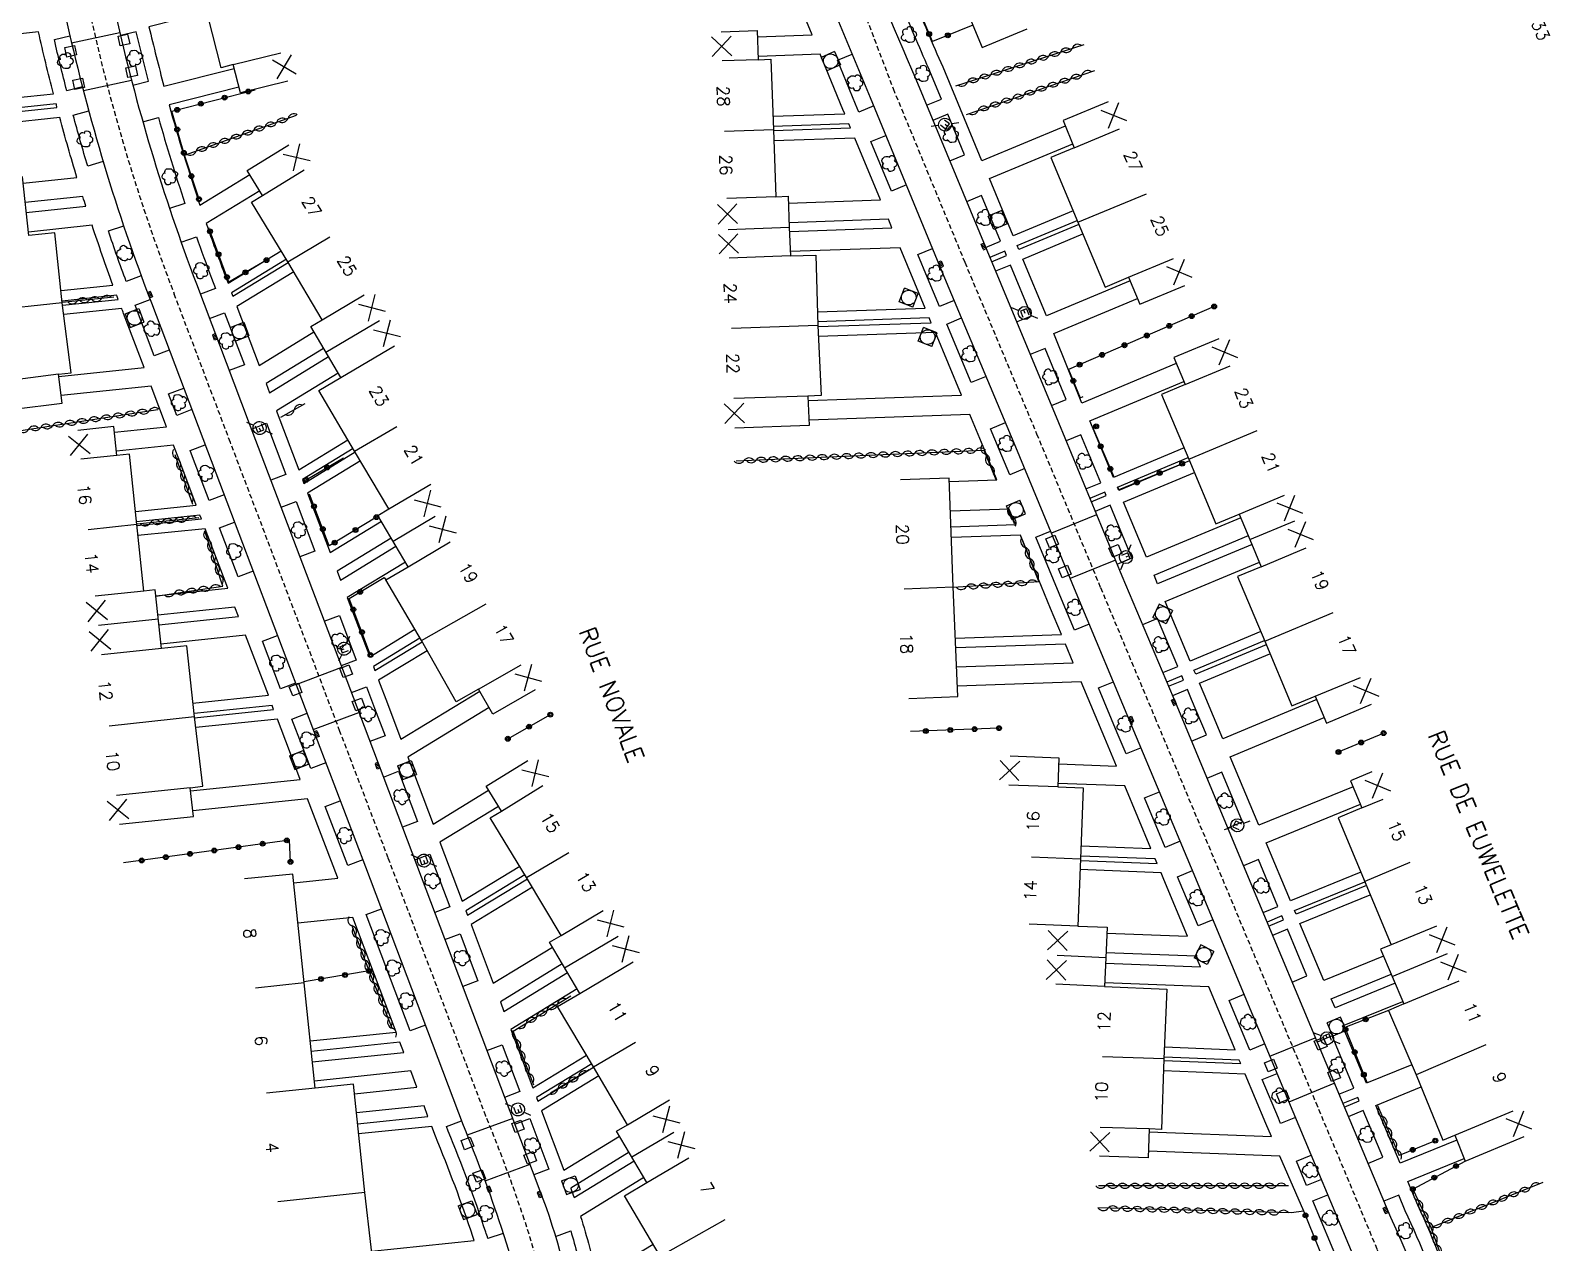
# Model space of a CAD drawing. Header units: millimetres. Extents: x 150999 to 152000, y 125999 to 127001.
# Drawn here: x 151486.9 to 151642.6, y 126386 to 126510.1 of the extents above; entities that cross this region are included whole.
import ezdxf
from ezdxf.enums import TextEntityAlignment as Align

# ---------------------------------------------------------------- set-up
doc = ezdxf.new("R2010")
doc.units = ezdxf.units.MM
doc.linetypes.add('DASHED', pattern=[0.75, 0.5, -0.25])
doc.layers.get('0').update_dxf_attribs({"linetype": 'CONTINUOUS'})
for name, color, linetype in [('W0001', 6, 'DASHED'), ('W0008', 7, 'CONTINUOUS'), ('W0100', 7, 'CONTINUOUS'), ('W0112', 1, 'DASHED'), ('W0300', 7, 'CONTINUOUS'), ('W0310', 3, 'CONTINUOUS'), ('W0322', 7, 'CONTINUOUS'), ('W0334', 7, 'CONTINUOUS'), ('W0400', 7, 'CONTINUOUS'), ('W0420', 7, 'CONTINUOUS'), ('W0471', 7, 'CONTINUOUS'), ('W0989', 7, 'CONTINUOUS'), ('W0991', 7, 'CONTINUOUS'), ('W1102', 7, 'CONTINUOUS')]:
    doc.layers.add(name, color=color, linetype=linetype)
doc.styles.get("Standard").update_dxf_attribs({"font": 'romans.shx', "width": 0.85})

# ---------------------------------------------------------------- blocks, each defined once
blk = doc.blocks.new('t322o')
at = {"color": 0, "linetype": 'Continuous'}
for radius in [0.25, 0.15]:
    blk.add_circle((0, 0), radius, dxfattribs=at)
blk = doc.blocks.new('t310o')
at = {"color": 0, "linetype": 'Continuous'}
for centre, start, end in [((-0.5, 0.38), 216.8699, 323.1304), ((0.5, -0.37), 36.8699, 143.1303)]:
    blk.add_arc(centre, 0.625, start, end, dxfattribs=at)
blk = doc.blocks.new('T300')
for p, q in [((-0.8, 0.51), (-0.86, 0.34)), ((-0.86, 0.34), (-0.86, 0.17)), ((-0.86, 0.17), (-0.74, 0.06)), ((-0.69, 0.63), (-0.8, 0.51)), ((-0.8, -0.06), (-0.74, 0.06)), ((-0.74, 0.06), (-0.69, 0.11)), ((-0.57, 0.69), (-0.69, 0.63)), ((-0.46, 0.69), (-0.57, 0.69)), ((-0.29, 0.63), (-0.46, 0.69)), ((-0.29, 0.63), (-0.17, 0.74)), ((-0.23, 0.57), (-0.29, 0.63)), ((-0.17, 0.74), (-0.06, 0.8)), ((-0.06, 0.8), (0.06, 0.8)), ((0.06, 0.8), (0.23, 0.74)), ((0.23, 0.74), (0.34, 0.63)), ((0.34, 0.63), (0.4, 0.51)), ((0.46, 0.46), (0.34, 0.46)), ((0.4, 0.51), (0.4, 0.46)), ((0.57, 0.4), (0.46, 0.46)), ((0.57, 0.4), (0.69, 0.29)), ((0.69, 0.29), (0.74, 0.17)), ((0.74, 0.06), (0.69, -0.17)), ((0.74, 0.17), (0.74, 0.06)), ((-0.8, -0.17), (-0.8, -0.06)), ((-0.8, -0.23), (-0.8, -0.17)), ((-0.74, -0.34), (-0.8, -0.23)), ((-0.69, -0.4), (-0.74, -0.34)), ((-0.51, -0.46), (-0.69, -0.4)), ((-0.4, -0.46), (-0.51, -0.46)), ((-0.4, -0.46), (-0.34, -0.46)), ((-0.34, -0.46), (-0.34, -0.4)), ((-0.34, -0.51), (-0.34, -0.46)), ((-0.29, -0.63), (-0.34, -0.51)), ((-0.17, -0.74), (-0.29, -0.63)), ((-0.06, -0.8), (-0.17, -0.74)), ((0.06, -0.8), (-0.06, -0.8)), ((0.17, -0.74), (0.06, -0.8)), ((0.23, -0.69), (0.17, -0.74)), ((0.29, -0.46), (0.23, -0.46)), ((0.29, -0.63), (0.23, -0.69)), ((0.46, -0.4), (0.29, -0.46)), ((0.34, -0.51), (0.29, -0.63)), ((0.34, -0.51), (0.34, -0.46)), ((0.57, -0.34), (0.46, -0.4)), ((0.63, -0.29), (0.57, -0.34)), ((0.69, -0.17), (0.63, -0.29))]:
    blk.add_line(p, q)
blk = doc.blocks.new('t991o')
at = {"color": 0, "linetype": 'Continuous'}
for p, q in [((-1, 1), (1, -1)), ((-1, -1), (1, 1))]:
    blk.add_line(p, q, dxfattribs=at)
blk = doc.blocks.new('t112o')
at = {"color": 0, "linetype": 'Continuous'}
for p, q in [((-0.5, 0.5), (0.5, 0.5)), ((-0.5, -0.5), (-0.5, 0.5)), ((0.5, 0.5), (0.5, -0.5)), ((0.5, -0.5), (-0.5, -0.5))]:
    blk.add_line(p, q, dxfattribs=at)
blk = doc.blocks.new('T400')
for p, q in [((-0.15, 0.3), (0.15, 0.3)), ((-0.15, -0.25), (-0.15, 0.3)), ((-0.15, 0.15), (0.15, 0.15)), ((-0.15, 0), (0.15, 0)), ((0.15, 0.3), (0.15, -0.25)), ((-0.15, -0.15), (0.15, -0.15)), ((-0.15, -0.25), (-0.15, -0.3)), ((-0.15, -0.3), (0.15, -0.3)), ((0.15, -0.3), (0.15, -0.25))]:
    blk.add_line(p, q)
blk = doc.blocks.new('T420')
for p, q in [((0.75, 0.75), (-0.75, 0.75)), ((-0.75, 0.75), (-0.75, -0.75)), ((0.75, 0.75), (0.75, -0.75)), ((0.75, -0.75), (-0.75, -0.75))]:
    blk.add_line(p, q)
blk.add_ellipse((0, 0), major_axis=(-0.53, 0.53), ratio=1, start_param=3.926991, end_param=10.210176)
blk = doc.blocks.new('T471')
for p, q in [((-0.333334, 0.333334), (-0.333334, -0.333334)), ((-0.333334, 0.333334), (0.333334, 0.333334)), ((-0.333334, 0), (0, 0)), ((0.500001, 0.500001), (1.000002, 1.000002)), ((-0.500001, -0.500001), (-1.000002, -1.000002)), ((-0.333334, -0.333334), (0.333334, -0.333334))]:
    blk.add_line(p, q)
blk.add_ellipse((0, 0), major_axis=(0.471405, 0.471405), ratio=1, start_param=5.4977871438, end_param=11.780972451)

msp = doc.modelspace()

# ---------------------------------------------------------------- linework, layer by layer
at = {"layer": 'W0001'}
for points in [[(151537.05, 126614.23), (151548.92, 126579.41), (151562.37, 126537.98), (151575.21, 126504.15), (151582.55, 126486.36), (151589.9, 126468.8), (151596.44, 126453.05), (151601.99, 126439.77), (151608.05, 126425.29), (151618.48, 126400.32), (151624.76, 126385.28, -0.117883), (151630.79, 126353.66), (151630.54, 126348.4, -0.015802), (151630.44, 126347.12), (151630.25, 126345.82, -0.089197), (151627.35, 126337.18, 0.086121), (151623.54, 126326.07, 8.691263)], [(151538.5, 126344.27), (151540.57, 126358.65, 0.109331), (151537.45, 126388.36, 0.016994), (151533.52, 126398.92), (151523.52, 126425.36), (151518.58, 126438.32), (151507.36, 126467.92), (151501.62, 126483.09, -0.036831), (151493.1, 126511.32, -0.024729), (151489.24, 126535.96), (151482.09, 126593.18)]]:
    msp.add_lwpolyline(points, format="xyb", dxfattribs=at)
at = {"layer": 'W0008'}
for points in [[(151763.23, 126502.82, 0.04784), (151738.65, 126543.01, 0.037428), (151713.93, 126571.65, 0.026113), (151676.15, 126603.66, 0.043958), (151645.47, 126626.27, 0.06869), (151615.89, 126637.24, -0.067758), (151606.11, 126641.3), (151586.22, 126653.91, 0.190937), (151564.94, 126657.36, 0.061077), (151535.82, 126646.97), (151496.35, 126627.17, 0.390129), (151493.8, 126619.04), (151499.22, 126608.77, -0.421219), (151497.79, 126604.32, 0.00231), (151458, 126584.35), (151443.59, 126577.08), (151441.44, 126575.97), (151435.75, 126573.12, -0.483704), (151417.29, 126583.22, -0.000014), (151404.9, 126655.69)], [(151710.49, 126383.18, 0.103049), (151703.32, 126413.24), (151699.82, 126421.51), (151690.08, 126444.22), (151680.1, 126467.58), (151668.24, 126495.21, 0.066911), (151656.19, 126516.12, 0.064508), (151636.43, 126535.87), (151630.19, 126540.93, 0.110579), (151604.51, 126554.12, 0.087011), (151582.66, 126556.58), (151575.73, 126555.98, 0.487937), (151564.78, 126538.8, 0.025454), (151577.53, 126505.11), (151584.8, 126487.6), (151592.13, 126469.96), (151598.63, 126454.27), (151604.25, 126440.94), (151610.27, 126426.49), (151621.08, 126400.62), (151626.13, 126388.57, -0.137109), (151632.91, 126348.56)], [(151622.47, 126384.29), (151616.17, 126399.36), (151605.74, 126424.33), (151599.68, 126438.8), (151594.13, 126452.09), (151587.59, 126467.84), (151580.24, 126485.4), (151572.89, 126503.19), (151567.62, 126515.94, -0.015707)], [(151495.59, 126511.79, 0.034984), (151503.88, 126484.16), (151509.29, 126469.87), (151520.58, 126440.11), (151525.95, 126425.95), (151535.97, 126399.45), (151539.35, 126390.47, -0.112893), (151543.24, 126360.53)]]:
    msp.add_lwpolyline(points, format="xyb", dxfattribs=at)
msp.add_lwpolyline([(151506.64, 126348.26), (151486.36, 126351.48, -0.141065), (151465.11, 126361.43, -0.156616), (151451.07, 126384.89), (151449.62, 126393.05, -0.000171), (151432.34, 126494.77), (151424.62, 126540.06, -0.324334), (151438.89, 126567.94), (151447.76, 126572.51), (151464.92, 126581.09, -0.509902), (151482.04, 126572.19), (151482.86, 126566.29), (151486.75, 126535.22, 0.024473), (151490.66, 126510.78, 0.036823), (151499.28, 126482.2), (151505.02, 126467.04), (151516.25, 126437.43), (151521.18, 126424.47), (151531.19, 126398, -0.017049), (151535.08, 126387.57, -0.109233), (151538.09, 126358.96, -0.426179), (151520.33, 126346)], format="xyb", close=True, dxfattribs=at)
at = {"layer": 'W0100'}
for points in [[(151513.24, 126504.92), (151508.39, 126503.7), (151507.66, 126506.61), (151506.4, 126506.29), (151502.88, 126520.25), (151505.39, 126520.88), (151503.92, 126526.72), (151505.06, 126527.01), (151501.59, 126540.77), (151502.84, 126541.09), (151502.1, 126544), (151506.95, 126545.23)], [(151485.19, 126471.33), (151490.15, 126471.95), (151489.78, 126474.9), (151491.05, 126475.06), (151490.15, 126482.21), (151489.39, 126489.39), (151486.72, 126489.11), (151486.08, 126495.11), (151484.81, 126494.97), (151484.09, 126501.76), (151483.29, 126508.99), (151480.64, 126508.69), (151479.98, 126514.71), (151478.75, 126514.57), (151477.99, 126521.4), (151477.23, 126528.58), (151475.94, 126528.45), (151475.63, 126531.43), (151470.65, 126530.9)], [(151557.6, 126509.97), (151561.29, 126510.09), (151561.39, 126507.11), (151562.7, 126507.15), (151562.96, 126499.93), (151563.19, 126493.08), (151564.45, 126493.12), (151564.58, 126489.92), (151564.69, 126487.01), (151567.29, 126487.11), (151567.49, 126479.89), (151567.83, 126472.73), (151566.48, 126472.67), (151566.62, 126469.66), (151559.02, 126469.39)], [(151597.21, 126502.8), (151592.6, 126500.87), (151593.76, 126498.09), (151591.35, 126497.09), (151594.13, 126490.46), (151596.9, 126483.83), (151599.3, 126484.83), (151600.46, 126482.07), (151605.07, 126484)], [(151538.57, 126442.57), (151534.22, 126440.1), (151532.77, 126442.66), (151530.47, 126441.36), (151526.91, 126447.63), (151523.26, 126453.83), (151525.56, 126455.18), (151522.46, 126460.45), (151523.57, 126461.1), (151520.08, 126467.03), (151516.42, 126473.22), (151518.68, 126474.55), (151515.59, 126479.78), (151516.76, 126480.48), (151513.25, 126486.41), (151509.51, 126492.53), (151510.65, 126493.22), (151509.09, 126495.78), (151513.36, 126498.38)], [(151608.56, 126478.54), (151603.95, 126476.61), (151605.11, 126473.84), (151602.7, 126472.83), (151605.48, 126466.21), (151608.25, 126459.58), (151610.65, 126460.58), (151611.74, 126457.98), (151612.88, 126455.19), (151610.47, 126454.19), (151613.25, 126447.56), (151616.03, 126440.93), (151618.42, 126441.93), (151619.58, 126439.17), (151624.19, 126441.1)], [(151496.01, 126428.81), (151503.59, 126429.62), (151503.23, 126432.56), (151504.53, 126432.71), (151503.68, 126439.8), (151502.9, 126447.08), (151500.3, 126446.8), (151499.66, 126452.81), (151498.5, 126452.69), (151497.78, 126459.51), (151497.02, 126466.72), (151495.74, 126466.58), (151495.43, 126469.55), (151491.73, 126469.15)], [(151576.83, 126441.7), (151581.83, 126441.91), (151581.35, 126453.13), (151580.96, 126464.27), (151575.96, 126464.1)], [(151563.01, 126379.52), (151558.66, 126377.05), (151557.21, 126379.61), (151554.91, 126378.3), (151551.35, 126384.58), (151547.7, 126390.78), (151550, 126392.13), (151546.9, 126397.39), (151548.01, 126398.05), (151544.53, 126403.98), (151540.86, 126410.16), (151543.12, 126411.5), (151540.03, 126416.73), (151541.21, 126417.42), (151537.69, 126423.36), (151533.96, 126429.47), (151535.1, 126430.17), (151533.54, 126432.72), (151537.8, 126435.33)], [(151587.19, 126435.81), (151592.18, 126435.62), (151592.07, 126432.64), (151594.67, 126432.54), (151594.39, 126425.29), (151594.12, 126418.38), (151597.11, 126418.27), (151596.98, 126415.15), (151596.86, 126412.21), (151603.22, 126411.94), (151602.93, 126404.8), (151602.7, 126397.57), (151601.42, 126397.61), (151601.32, 126394.65), (151596.32, 126394.81)], [(151624.22, 126434.19), (151622.04, 126433.27), (151623.2, 126430.48), (151620.78, 126429.46), (151626.2, 126416.46), (151625.09, 126416.01), (151627.5, 126410.44), (151625.91, 126409.75), (151628.77, 126403.16), (151631.49, 126396.48), (151632.7, 126396.97), (151633.78, 126394.32), (151639.8, 126396.84)], [(151513.37, 126378.97), (151522.42, 126379.91), (151521.13, 126391.09), (151519.95, 126402.19), (151516.03, 126401.78), (151514.92, 126412.56), (151513.76, 126423.72), (151508.79, 126423.21)]]:
    msp.add_lwpolyline(points, dxfattribs=at)
at = {"layer": 'W0100', "flags": 128}
msp.add_lwpolyline([(151591.49, 126536.98), (151589.41, 126541.53), (151582.2, 126538.23), (151584.87, 126531.79), (151582.24, 126530.7), (151584.92, 126524.21), (151581.8, 126522.92), (151584.48, 126516.44), (151581.49, 126515.2), (151584.32, 126508.35), (151588.94, 126510.26)], dxfattribs=at)
at = {"layer": 'W0310'}
for points in [[(151581.63, 126504.43), (151594.76, 126508.66)], [(151582.72, 126501.51), (151595.87, 126506.01)], [(151502.67, 126497.33), (151514.12, 126501.42)], [(151495.43, 126482.78), (151490.14, 126482.26)], [(151514.98, 126471.86), (151512.5, 126470.46)], [(151485.47, 126469.07), (151499.95, 126471.29)], [(151559.13, 126466.02), (151584.5, 126467.11), (151585.71, 126464.13)], [(151503.53, 126461.55), (151501.72, 126466.66)], [(151587.13, 126460.91), (151587.59, 126459.62)], [(151504.13, 126460.2), (151497.77, 126459.53)], [(151499.73, 126452.16), (151506.6, 126453.21), (151504.76, 126458.83)], [(151588.25, 126458.34), (151590.12, 126453.63), (151581.35, 126453.05)], [(151523.92, 126407.93), (151521.56, 126413.79), (151519.81, 126418.48)], [(151538.43, 126402.09), (151536.31, 126407.63), (151542.23, 126411.25)], [(151544.08, 126403.65), (151540.12, 126401.28)], [(151624.8, 126400.02), (151627.01, 126394.91)], [(151615.7, 126391.8), (151596.22, 126391.79)], [(151628.42, 126391.44), (151630.25, 126387.52), (151633.43, 126378.68)], [(151630.25, 126387.52), (151641.76, 126392.15)], [(151615.96, 126389.02), (151596.15, 126389.52)]]:
    msp.add_lwpolyline(points, dxfattribs=at)
at = {"layer": 'W0322'}
for points in [[(151583.38, 126510.64), (151579.23, 126508.97), (151578.28, 126511.22)], [(151504.15, 126492.82), (151502.67, 126497.33), (151501.38, 126501.84), (151509.91, 126504.03)], [(151511.06, 126486.58), (151507.19, 126484.34), (151505.14, 126489.89)], [(151608.07, 126481.84), (151593.16, 126475.39), (151594.37, 126472.48), (151594.67, 126472.61)], [(151595.99, 126469.57), (151595.62, 126469.47), (151597.79, 126464.4)], [(151515.11, 126464.08), (151518.94, 126466.33)], [(151604.8, 126465.74), (151598.32, 126463.05), (151598.25, 126463.27)], [(151522.31, 126460.26), (151517.48, 126457.31), (151515.45, 126462.61)], [(151521.71, 126446.14), (151519.53, 126451.92), (151523.1, 126454.1), (151523.26, 126453.83)], [(151586.05, 126438.66), (151576.98, 126438.31)], [(151513.51, 126424.97), (151513.41, 126427.19), (151496.43, 126424.85)], [(151521.56, 126413.79), (151514.9, 126412.69)], [(151625.91, 126409.75), (151621.45, 126407.99), (151623.71, 126402.41)], [(151630.71, 126396.41), (151627.01, 126394.91)], [(151628.42, 126391.44), (151633.78, 126394.32)], [(151619.29, 126384.13), (151617.24, 126389.2), (151615.96, 126389.02)]]:
    msp.add_lwpolyline(points, dxfattribs=at)
at = {"layer": 'W0322', "flags": 128}
for points in [[(151535.77, 126437.57), (151540.12, 126440.04)], [(151620.81, 126436.22), (151625.42, 126438.15)]]:
    msp.add_lwpolyline(points, dxfattribs=at)
at = {"layer": 'W0334'}
for points in [[(151561.31, 126509.46), (151566.92, 126509.65), (151564.79, 126514.79, -0.001088), (151564.25, 126516.16), (151552.26, 126515.74)], [(151592.83, 126500.32), (151584.3, 126496.75), (151580.32, 126506.33, -0.005579), (151577.26, 126513.54, -0.488837)], [(151504.96, 126511.98), (151499.02, 126510.49, 0.007719), (151500.56, 126504.4), (151507.76, 126506.21)], [(151483.94, 126503.06), (151489.24, 126503.63, -0.007877), (151487.72, 126509.95), (151480.59, 126509.19)], [(151492.21, 126504.33), (151490.61, 126503.92, -0.0066), (151489.34, 126509.17), (151490.94, 126509.54)], [(151508.24, 126504.3), (151501.08, 126502.5, 0.013225), (151504.24, 126492.22), (151509.36, 126495.35)], [(151484.1, 126501.64), (151489.61, 126502.22, -0.000448), (151489.52, 126502.58), (151484.06, 126502)], [(151494.34, 126496.67), (151492.76, 126496.2, -0.006652), (151491.27, 126501.44), (151492.86, 126501.87)], [(151486.15, 126494.46), (151491.65, 126495.05, -0.00774), (151489.89, 126501.19), (151484.21, 126500.59)], [(151498.4, 126500.74), (151499.99, 126501.2, 0.011258), (151502.71, 126492.39), (151501.14, 126491.86)], [(151510.38, 126493.68), (151504.89, 126490.32, 0.006647), (151506.74, 126485.24), (151507.12, 126484.23), (151512.56, 126487.55)], [(151486.47, 126491.45), (151492.57, 126492.1, -0.001264), (151492.25, 126493.09), (151486.36, 126492.47)], [(151490.02, 126483.47), (151495.34, 126484.03, -0.007869), (151493.2, 126490.16), (151486.68, 126489.46)], [(151498.24, 126484.97), (151496.69, 126484.4, -0.006692), (151494.87, 126489.57), (151496.44, 126490.09)], [(151502.32, 126488.43), (151503.88, 126488.98, 0.005502), (151505.43, 126484.74), (151505.83, 126483.68), (151504.29, 126483.09)], [(151490.18, 126481.96), (151495.88, 126482.56, -0.000549), (151495.72, 126482.98), (151490.13, 126482.39)], [(151489.81, 126474.66), (151498.52, 126475.59), (151496.43, 126481.11, -0.000668), (151496.24, 126481.63), (151490.3, 126481)], [(151501.1, 126477.38), (151499.56, 126476.8), (151497.74, 126481.61, -0.000474), (151497.6, 126481.97), (151499.14, 126482.56)], [(151521.82, 126385.11), (151532.32, 126386.2, 0.001654), (151532.19, 126386.6, 0.017119), (151528.35, 126396.88), (151527.98, 126397.87), (151520.49, 126397.1)], [(151535.29, 126386.92), (151533.72, 126386.41, 0.002581), (151533.51, 126387.05, 0.017087), (151529.66, 126397.39), (151529.48, 126397.87), (151531.02, 126398.45)], [(151548.18, 126395.22), (151542.2, 126391.56), (151542.21, 126391.53, -0.003575), (151542.55, 126390.58), (151548.7, 126394.34)], [(151633.27, 126378.31, 0.039261), (151628.92, 126389.81), (151627.9, 126392.24), (151633.67, 126394.59)], [(151549.7, 126392.64), (151543.2, 126388.66, -0.023212), (151544.92, 126382.32), (151550.63, 126385.81)], [(151623.04, 126382.98), (151621.52, 126382.34, 0.005423), (151620.95, 126383.63), (151618.19, 126390.25), (151619.71, 126390.88)], [(151540.65, 126386.59), (151542.2, 126387.18, -0.018751), (151543.52, 126382.15), (151541.91, 126381.79)]]:
    msp.add_lwpolyline(points, format="xyb", dxfattribs=at)
at = {"layer": 'W0334', "flags": 128}
for points in [[(151578.63, 126502.45), (151580.15, 126503.08), (151579.04, 126505.77, -0.005285), (151576.12, 126512.62), (151574.6, 126511.99)], [(151630.22, 126377.86), (151631.8, 126378.33, 0.037959), (151627.64, 126389.24), (151626.97, 126390.84), (151625.44, 126390.22)]]:
    msp.add_lwpolyline(points, format="xyb", dxfattribs=at)
at = {"layer": 'W0334'}
for points in [[(151496.04, 126509.86), (151491.11, 126508.82)], [(151562.91, 126501.32), (151570.25, 126501.58), (151570.07, 126502.02), (151567.74, 126507.66), (151561.38, 126507.44)], [(151573.23, 126502.37), (151571.7, 126501.74), (151571.36, 126502.56), (151569.5, 126507.06), (151571.03, 126507.69)], [(151497.25, 126504.98), (151492.32, 126503.92)], [(151562.96, 126499.86), (151570.85, 126500.13), (151570.68, 126500.55), (151562.94, 126500.28)], [(151564.48, 126492.43), (151573.9, 126492.76), (151571.28, 126499.09), (151563, 126498.8)], [(151576.57, 126494.29), (151575.04, 126493.66), (151572.94, 126498.73), (151574.47, 126499.36)], [(151593.64, 126491.63), (151587.49, 126489.06), (151585.06, 126494.93), (151593.59, 126498.49)], [(151564.59, 126489.51), (151575.09, 126489.88), (151574.72, 126490.78), (151564.56, 126490.42)], [(151594.21, 126490.25), (151588.07, 126487.68), (151587.91, 126488.07), (151594.05, 126490.64)], [(151599.46, 126484.46), (151590.9, 126480.87), (151588.48, 126486.7), (151594.62, 126489.27)], [(151567.45, 126481.29), (151578.49, 126481.68), (151577.43, 126484.23), (151575.92, 126487.86), (151564.67, 126487.47)], [(151581.47, 126482.45), (151579.95, 126481.82), (151578.72, 126484.76), (151577.73, 126487.16), (151579.25, 126487.79)], [(151513.09, 126486.68), (151507.49, 126483.25), (151507.62, 126482.89), (151513.29, 126486.35)], [(151513.85, 126485.4), (151508.02, 126481.84), (151510.3, 126475.81), (151515.91, 126479.24)], [(151604.2, 126476), (151594.52, 126471.94), (151591.65, 126479.06), (151600.22, 126482.64)], [(151505.23, 126480.6), (151506.77, 126481.19), (151508.79, 126475.85), (151507.25, 126475.27)], [(151567.49, 126479.78), (151579.12, 126480.18), (151578.91, 126480.68), (151567.48, 126480.28)], [(151584.73, 126474.68), (151583.2, 126474.05), (151580.7, 126480.04), (151582.22, 126480.67)], [(151566.5, 126472.21), (151582.22, 126472.76), (151579.54, 126479.16), (151567.54, 126478.75)], [(151516.91, 126477.55), (151511.01, 126473.94), (151511.37, 126473.01), (151517.41, 126476.7)], [(151518.41, 126475.01), (151512.07, 126471.14), (151512.15, 126470.95), (151514.36, 126465.11), (151519.4, 126468.19)], [(151495.5, 126468.97), (151500.82, 126469.52), (151499.24, 126473.68), (151490.05, 126472.71)], [(151503.42, 126471.28), (151501.87, 126470.69), (151501.04, 126472.9), (151502.58, 126473.49)], [(151605, 126467.35), (151597.76, 126464.33), (151595.33, 126470.12), (151604.98, 126474.15)], [(151580.97, 126463.93), (151585.84, 126464.1), (151584.78, 126466.67), (151583.06, 126470.76), (151566.6, 126470.19)], [(151509.51, 126469.29), (151511.05, 126469.88), (151513.04, 126464.64), (151511.5, 126464.05)], [(151588.68, 126465.23), (151587.15, 126464.6), (151586.07, 126467.2), (151585.18, 126469.32), (151586.71, 126469.95)], [(151497.64, 126460.84), (151503.86, 126461.48), (151502.17, 126465.96), (151501.53, 126467.64), (151495.7, 126467.03)], [(151506.72, 126462.54), (151505.18, 126461.96), (151503.48, 126466.45), (151503.24, 126467.09), (151504.78, 126467.67)], [(151519.93, 126467.29), (151514.74, 126464.11), (151514.89, 126463.72), (151520.14, 126466.94)], [(151520.67, 126466.03), (151515.26, 126462.73), (151517.57, 126456.63), (151522.82, 126459.84)], [(151605.55, 126466.03), (151598.31, 126463), (151598.17, 126463.34), (151605.41, 126466.36)], [(151610.81, 126460.2), (151601.15, 126456.16), (151598.81, 126461.81), (151606.05, 126464.83)], [(151512.55, 126461.28), (151514.09, 126461.86), (151516.02, 126456.79), (151514.48, 126456.2)], [(151581.14, 126459.28), (151587.75, 126459.51), (151587.1, 126461.08), (151581.08, 126460.87)], [(151497.79, 126459.4), (151504.39, 126460.09), (151504.24, 126460.48), (151497.75, 126459.8)], [(151509.69, 126454.72), (151508.15, 126454.14), (151506.23, 126459.18), (151507.78, 126459.76)], [(151596.04, 126460.51), (151591.42, 126458.63)], [(151499.73, 126452.21), (151507.09, 126452.98), (151504.77, 126459.08), (151497.9, 126458.37)], [(151523.83, 126458.12), (151518.29, 126454.74), (151518.64, 126453.82), (151524.31, 126457.29)], [(151581.57, 126447.86), (151592.44, 126448.24), (151591.32, 126450.92), (151588.26, 126458.43), (151581.17, 126458.19)], [(151595.29, 126449.32), (151593.77, 126448.69), (151592.61, 126451.46), (151589.81, 126458.2), (151591.33, 126458.83)], [(151611.95, 126457.47), (151602.29, 126453.43), (151601.92, 126454.33), (151611.58, 126458.37)], [(151525.28, 126455.66), (151519.32, 126452.02), (151521.62, 126445.97), (151526.23, 126448.79)], [(151597.98, 126455.85), (151593.35, 126453.97)], [(151612.84, 126448.54), (151605.63, 126445.53), (151603.06, 126451.61), (151612.7, 126455.64)], [(151500.04, 126449.25), (151508.18, 126450.1), (151507.82, 126451.04), (151499.94, 126450.22)], [(151516.97, 126449.62), (151518.52, 126450.2), (151520.25, 126445.63), (151518.71, 126445.04)], [(151503.53, 126441.22), (151511.25, 126442.02), (151508.91, 126448.17), (151500.25, 126447.27)], [(151514.04, 126443.26), (151512.5, 126442.67), (151510.64, 126447.56), (151512.19, 126448.14)], [(151526.76, 126447.88), (151522, 126444.97), (151522.15, 126444.56), (151526.98, 126447.51)], [(151581.7, 126444.93), (151593.65, 126445.34), (151592.84, 126447.27), (151581.62, 126446.88)], [(151613.4, 126447.2), (151606.19, 126444.18), (151606.01, 126444.61), (151613.22, 126447.62)], [(151527.5, 126446.59), (151522.53, 126443.56), (151523.43, 126441.19), (151524.82, 126437.52), (151532.89, 126442.45)], [(151618.57, 126441.58), (151608.96, 126437.57), (151607.06, 126442.12), (151606.59, 126443.25), (151613.79, 126446.26)], [(151514.09, 126443.12), (151518.76, 126444.9)], [(151519.75, 126442.31), (151521.29, 126442.89), (151522.12, 126440.7), (151523.19, 126437.88), (151521.65, 126437.29)], [(151592.16, 126434.99), (151598.07, 126434.76), (151596.87, 126437.63), (151594.47, 126443.39), (151581.78, 126442.94)], [(151600.59, 126436.63), (151599.07, 126436.01), (151598.16, 126438.17), (151596.23, 126442.79), (151597.76, 126443.41)], [(151503.69, 126439.73), (151511.79, 126440.57), (151511.64, 126440.98), (151503.64, 126440.14)], [(151533.85, 126440.76), (151525.53, 126435.67), (151528.11, 126428.84), (151533.79, 126432.31)], [(151503.27, 126432.24), (151514.52, 126433.41), (151513.4, 126436.35), (151512.17, 126439.58), (151503.81, 126438.71)], [(151517.13, 126435.11), (151515.59, 126434.52), (151514.7, 126436.85), (151513.66, 126439.59), (151515.21, 126440.18)], [(151515.84, 126438.51), (151520.52, 126440.27)], [(151622.3, 126432.66), (151612.65, 126428.72), (151609.73, 126435.73), (151619.34, 126439.75)], [(151523.03, 126433.65), (151524.57, 126434.24), (151526.52, 126429.09), (151524.98, 126428.51)], [(151594.44, 126426.62), (151601.59, 126426.34), (151598.92, 126432.74), (151592.08, 126433)], [(151513.85, 126422.81), (151518.37, 126423.28), (151518.33, 126423.39), (151515.27, 126431.43), (151503.52, 126430.2)], [(151604.59, 126427.08), (151603.07, 126426.45), (151600.95, 126431.51), (151602.47, 126432.14)], [(151520.91, 126425.18), (151519.37, 126424.6), (151517.07, 126430.64), (151518.61, 126431.22)], [(151534.82, 126430.63), (151528.82, 126426.97), (151531.1, 126420.94), (151536.98, 126424.53)], [(151623.09, 126423.91), (151615.89, 126420.96), (151613.4, 126426.92), (151623.05, 126430.86)], [(151526.24, 126425.16), (151527.78, 126425.75), (151529.82, 126420.37), (151528.28, 126419.78)], [(151594.38, 126425.11), (151602.23, 126424.81), (151602.05, 126425.26), (151594.4, 126425.56)], [(151537.52, 126423.65), (151531.47, 126419.95), (151531.65, 126419.49), (151537.77, 126423.23)], [(151597.09, 126417.67), (151605.35, 126417.35), (151602.93, 126423.15), (151602.64, 126423.85), (151594.34, 126424.17)], [(151607.95, 126419.04), (151606.43, 126418.41), (151604.33, 126423.44), (151605.85, 126424.07)], [(151538.28, 126422.37), (151532.01, 126418.54), (151534.28, 126412.53), (151540.33, 126416.23)], [(151623.66, 126422.54), (151616.46, 126419.6), (151616.3, 126419.97), (151623.51, 126422.91)], [(151625.4, 126415.29), (151619.3, 126412.8), (151616.86, 126418.64), (151624.06, 126421.59)], [(151515.53, 126406.63), (151524.32, 126407.54), (151519.89, 126419.26), (151514.28, 126418.68)], [(151527.32, 126408.23), (151525.78, 126407.65), (151521.27, 126419.57), (151522.82, 126420.15)], [(151529.32, 126417.01), (151530.87, 126417.6), (151532.69, 126412.78), (151531.15, 126412.2)], [(151541.34, 126414.51), (151535, 126410.63), (151535.37, 126409.65), (151541.87, 126413.62)], [(151596.96, 126414.59), (151606.66, 126414.21), (151606.21, 126415.29), (151597, 126415.65)], [(151602.98, 126406.01), (151610.21, 126405.73), (151607.52, 126412.16), (151596.87, 126412.57)], [(151626.59, 126412.53), (151620.46, 126410.02), (151620.07, 126410.95), (151626.2, 126413.45)], [(151542.86, 126411.95), (151536.07, 126407.8), (151538.33, 126401.83), (151543.81, 126405.18)], [(151613.26, 126406.32), (151611.74, 126405.69), (151609.61, 126410.78), (151611.14, 126411.41)], [(151628.32, 126404.19), (151623.68, 126402.3), (151621.23, 126408.17), (151627.39, 126410.68)], [(151515.75, 126404.48), (151525.11, 126405.45), (151524.72, 126406.49), (151515.64, 126405.55)], [(151613.79, 126405.06), (151618.43, 126406.95)], [(151533.63, 126405.65), (151535.17, 126406.23), (151536.98, 126401.44), (151535.44, 126400.85)], [(151602.93, 126404.61), (151610.8, 126404.3), (151610.65, 126404.67), (151602.94, 126404.97)], [(151520.05, 126401.22), (151526.46, 126401.88), (151525.83, 126403.55), (151515.96, 126402.52)], [(151601.41, 126397.33), (151613.94, 126396.84), (151613.36, 126398.18), (151611.25, 126403.22), (151602.89, 126403.55)], [(151616.41, 126398.8), (151614.88, 126398.17), (151614.65, 126398.72), (151613, 126402.67), (151614.53, 126403.3)], [(151545.08, 126403.04), (151539.22, 126399.46), (151541.51, 126393.39), (151547.21, 126396.87)], [(151615.74, 126400.4), (151620.37, 126402.31)], [(151632.91, 126396.47), (151627.12, 126394.1), (151624.64, 126400.02), (151629.27, 126401.91)], [(151520.38, 126398.14), (151527.59, 126398.89), (151527.19, 126399.97), (151520.26, 126399.25)], [(151536.26, 126398.67), (151531.61, 126396.97)], [(151536.48, 126398.1), (151538.02, 126398.68), (151539.97, 126393.51), (151538.42, 126392.92)], [(151538.03, 126393.96), (151533.42, 126392.28)], [(151617.24, 126389.2), (151614.81, 126394.81), (151601.34, 126395.33)], [(151619.06, 126392.45), (151617.53, 126391.82), (151616.5, 126394.3), (151618.02, 126394.93)]]:
    msp.add_lwpolyline(points, dxfattribs=at)
at = {"layer": 'W0334', "flags": 128}
for points in [[(151497.38, 126504.5), (151498.97, 126504.92), (151497.7, 126509.98), (151496.1, 126509.6)], [(151581, 126496.75), (151582.52, 126497.38), (151580.8, 126501.53), (151579.27, 126500.9)], [(151584.68, 126487.88), (151586.21, 126488.51), (151584.26, 126493.2), (151582.73, 126492.57)], [(151585.29, 126486.42), (151586.81, 126487.05), (151586.63, 126487.5), (151585.1, 126486.87)], [(151587.85, 126480.26), (151589.37, 126480.89), (151587.22, 126486.07), (151585.7, 126485.44)], [(151591.41, 126471.69), (151592.94, 126472.32), (151590.76, 126477.54), (151589.24, 126476.91)], [(151594.95, 126463.15), (151596.47, 126463.78), (151594.43, 126468.71), (151592.91, 126468.08)], [(151595.49, 126461.84), (151597.02, 126462.47), (151596.88, 126462.81), (151595.35, 126462.18)], [(151598.14, 126455.46), (151599.66, 126456.09), (151597.43, 126461.48), (151595.9, 126460.85)], [(151602.82, 126444.34), (151604.34, 126444.97), (151602.28, 126449.87), (151600.75, 126449.24)], [(151603.4, 126442.95), (151604.93, 126443.58), (151604.75, 126444.01), (151603.22, 126443.38)], [(151605.75, 126437.34), (151607.28, 126437.97), (151605.77, 126441.58), (151605.34, 126442.6), (151603.81, 126441.97)], [(151609.46, 126428.44), (151610.98, 126429.07), (151608.87, 126434.14), (151607.34, 126433.51)], [(151613.08, 126419.77), (151614.61, 126420.4), (151612.6, 126425.19), (151611.08, 126424.56)], [(151613.65, 126418.39), (151615.18, 126419.02), (151615.02, 126419.42), (151613.49, 126418.79)], [(151616.05, 126412.66), (151617.57, 126413.29), (151615.58, 126418.06), (151614.05, 126417.43)], [(151620.85, 126401.17), (151622.37, 126401.8), (151620.14, 126407.14), (151618.62, 126406.51)], [(151544.35, 126404.28), (151538.71, 126400.83), (151538.85, 126400.46), (151544.55, 126403.94)], [(151621.4, 126399.86), (151622.92, 126400.49), (151622.78, 126400.84), (151621.25, 126400.21)], [(151623.82, 126394.08), (151625.35, 126394.71), (151623.34, 126399.5), (151621.81, 126398.87)]]:
    msp.add_lwpolyline(points, dxfattribs=at)
at = {"layer": 'W1102'}
for p, q in [((151576.35, 126452.92), (151581.35, 126453.13)), ((151589.39, 126425.49), (151594.39, 126425.29)), ((151628.1, 126424.89), (151623.49, 126422.96)), ((151630.82, 126418.38), (151626.2, 126416.46)), ((151635.88, 126406.24), (151628.77, 126403.16))]:
    msp.add_line(p, q, dxfattribs=at)
at = {"layer": 'W1102', "flags": 128}
for points in [[(151507.66, 126506.61), (151512.51, 126507.83)], [(151507.66, 126506.61), (151506.4, 126506.29)], [(151561.39, 126507.11), (151557.71, 126506.98)], [(151562.96, 126499.93), (151557.96, 126499.75)], [(151593.76, 126498.09), (151598.37, 126500.02)], [(151510.65, 126493.22), (151514.92, 126495.83)], [(151563.19, 126493.08), (151558.2, 126492.9)], [(151594.13, 126490.46), (151601.14, 126493.39)], [(151513.25, 126486.41), (151517.55, 126488.96)], [(151564.58, 126489.92), (151558.31, 126489.7)], [(151564.69, 126487.01), (151558.41, 126486.79)], [(151599.3, 126484.83), (151603.91, 126486.76)], [(151516.76, 126480.48), (151521.07, 126483.02)], [(151490.15, 126482.21), (151482.51, 126481.4)], [(151517.14, 126477.17), (151522.61, 126480.41)], [(151567.49, 126479.89), (151558.66, 126479.58)], [(151518.68, 126474.55), (151524.16, 126477.8)], [(151489.78, 126474.9), (151484.82, 126474.27)], [(151605.11, 126473.84), (151609.72, 126475.77)], [(151566.48, 126472.67), (151558.91, 126472.41)], [(151520.08, 126467.03), (151524.39, 126469.56)], [(151605.48, 126466.21), (151612.49, 126469.14)], [(151495.74, 126466.58), (151492.04, 126466.19)], [(151523.57, 126461.1), (151527.88, 126463.64)], [(151610.65, 126460.58), (151615.26, 126462.51)], [(151497.78, 126459.51), (151492.81, 126458.98)], [(151524.01, 126457.81), (151528.32, 126460.35)], [(151611.74, 126457.98), (151616.35, 126459.88)], [(151525.56, 126455.18), (151529.86, 126457.72)], [(151612.88, 126455.19), (151617.49, 126457.12)], [(151498.5, 126452.69), (151493.53, 126452.16)], [(151526.91, 126447.63), (151533.56, 126451.4)], [(151613.25, 126447.56), (151620.27, 126450.49)], [(151499.98, 126449.81), (151493.85, 126449.16)], [(151500.3, 126446.8), (151494.17, 126446.15)], [(151532.77, 126442.66), (151537.12, 126445.13)], [(151618.42, 126441.93), (151623.04, 126443.86)], [(151503.68, 126439.8), (151494.94, 126438.87)], [(151592.07, 126432.64), (151587.07, 126432.83)], [(151503.23, 126432.56), (151495.7, 126431.76)], [(151535.1, 126430.17), (151539.36, 126432.78)], [(151623.2, 126430.48), (151625.39, 126431.39)], [(151537.69, 126423.36), (151542, 126425.91)], [(151541.21, 126417.42), (151545.51, 126419.97)], [(151541.58, 126414.11), (151547.06, 126417.36)], [(151594.12, 126418.38), (151589.12, 126418.58)], [(151543.12, 126411.5), (151548.6, 126414.74)], [(151596.98, 126415.15), (151591.99, 126415.36)], [(151626.29, 126413.22), (151631.98, 126415.59)], [(151514.92, 126412.56), (151509.94, 126412.04)], [(151627.5, 126410.44), (151633.15, 126412.79)], [(151596.86, 126412.21), (151591.86, 126412.43)], [(151544.53, 126403.98), (151548.84, 126406.51)], [(151602.93, 126404.8), (151596.66, 126405)], [(151516.03, 126401.78), (151511.06, 126401.26)], [(151548.01, 126398.05), (151552.32, 126400.58)], [(151632.7, 126396.97), (151638.7, 126399.48)], [(151548.45, 126394.76), (151552.76, 126397.3)], [(151601.42, 126397.61), (151596.42, 126397.77)], [(151550, 126392.13), (151554.31, 126394.67)], [(151521.13, 126391.09), (151512.21, 126390.16)], [(151551.35, 126384.58), (151558.01, 126388.35)]]:
    msp.add_lwpolyline(points, dxfattribs=at)

# ---------------------------------------------------------------- block references
at = {"layer": 'W0112'}
for p, rotation in [((151496.46, 126509.13), 192.158685950838), ((151491.01, 126507.98), 192.158685950838), ((151497.25, 126505.88), 192.158685950838), ((151491.83, 126504.64), 192.158685950838), ((151591.49, 126457.77), 202.074433716807), ((151597.96, 126456.81), 202.074433716807), ((151592.78, 126454.69), 202.074433716807), ((151519.2, 126444.49), 110.850173928264), ((151514.04, 126442.61), 110.850173928264), ((151520.49, 126441.09), 110.850173928264), ((151618.98, 126406.34), 292.670878663311), ((151613.88, 126404.12), 292.670878663311), ((151620.37, 126403.13), 292.670878663311), ((151615.11, 126400.95), 292.670878663311), ((151536.81, 126397.88), 110.437718581667), ((151531.63, 126396.13), 110.437718581667), ((151538.06, 126394.65), 110.437718581667), ((151532.84, 126392.79), 110.437718581667)]:
    msp.add_blockref('t112o', p, dxfattribs=dict(at, rotation=rotation))
at = {"layer": 'W0300'}
for p, rotation in [((151576.82, 126509.56), 291.931168239785), ((151490.46, 126506.91), 280.225186399276), ((151497.59, 126507.36), 103.634050930055), ((151578.19, 126505.57), 291.931168239785), ((151571.28, 126504.86), 143.222801871334), ((151492.46, 126498.89), 280.225186399276), ((151581.1, 126499.33), 292.856701553796), ((151574.79, 126496.6), 143.222801871334), ((151501.17, 126495.24), 103.634050930055), ((151584.53, 126490.82), 292.856701553796), ((151496.47, 126487.3), 185.626084626988), ((151504.39, 126485.62), 110.732724200312), ((151579.52, 126485.12), 292.856701553796), ((151499.25, 126479.57), 185.626084626988), ((151507.01, 126478.44), 110.732724200312), ((151582.99, 126476.86), 292.856701553796), ((151591.35, 126474.54), 334.24435831317), ((151502.11, 126472.11), 110.769863148025), ((151586.74, 126467.68), 292.856701553796), ((151504.88, 126464.87), 110.769863148025), ((151594.82, 126465.91), 334.24435831317), ((151514.4, 126459.08), 110.732724200312), ((151597.79, 126458.58), 334.24435831317), ((151507.77, 126456.85), 110.769863148025), ((151591.54, 126456.29), 292.856701553796), ((151593.74, 126450.9), 292.856701553796), ((151602.64, 126447.13), 334.24435831317), ((151512.16, 126445.44), 110.769863148025), ((151605.69, 126439.83), 334.24435831317), ((151598.89, 126438.96), 292.856701553796), ((151515.27, 126437.56), 110.769863148025), ((151609.13, 126431.23), 178.546181160557), ((151602.8, 126429.42), 292.710676971104), ((151519.11, 126427.78), 110.769863148025), ((151606.27, 126421.16), 292.710676971104), ((151612.87, 126422.54), 178.546181160557), ((151522.87, 126417.32), 110.769863148025), ((151524.04, 126414.21), 110.769863148025), ((151525.4, 126410.85), 110.769863148025), ((151611.51, 126408.57), 178.546181160557), ((151620.67, 126404.03), 288.743580401954), ((151614.74, 126401.03), 178.546181160557), ((151623.65, 126396.94), 288.743580401954), ((151617.87, 126393.42), 178.546181160557), ((151532.3, 126392.2), 110.769863148025), ((151533.54, 126389.08), 110.769863148025), ((151619.88, 126388.51), 178.546181160557), ((151627.57, 126387.06), 288.743580401954)]:
    msp.add_blockref('T300', p, dxfattribs=dict(at, rotation=rotation))
for p in [(151518.57, 126447.57), (151521.46, 126440.1), (151524.95, 126431.61), (151528.11, 126423.01), (151531.12, 126415.1), (151535.4, 126403.79), (151538.32, 126395.89)]:
    msp.add_blockref('T300', p, dxfattribs=at)
at = {"layer": 'W0310'}
for p, rotation in [((151589.96, 126507.11), 17.8554931431579), ((151591.15, 126507.49), 17.8554931431579), ((151592.34, 126507.88), 17.8554931431579), ((151593.53, 126508.26), 17.8554931431579), ((151585.2, 126505.58), 17.8554931431579), ((151586.39, 126505.96), 17.8554931431579), ((151587.58, 126506.34), 17.8554931431579), ((151588.77, 126506.73), 17.8554931431579), ((151594.54, 126505.56), 18.88823957308919), ((151582.82, 126504.81), 17.8554931431579), ((151584.01, 126505.19), 17.8554931431579), ((151589.81, 126503.94), 18.88823957308919), ((151590.99, 126504.34), 18.88823957308919), ((151592.18, 126504.75), 18.88823957308919), ((151593.36, 126505.15), 18.88823957308919), ((151585.08, 126502.32), 18.88823957308919), ((151586.26, 126502.72), 18.88823957308919), ((151587.45, 126503.13), 18.88823957308919), ((151588.63, 126503.53), 18.88823957308919), ((151513.27, 126501.11), 19.64755832590191), ((151583.9, 126501.91), 18.88823957308919), ((151508.56, 126499.43), 19.64755832590191), ((151509.73, 126499.85), 19.64755832590191), ((151510.91, 126500.27), 19.64755832590191), ((151512.09, 126500.69), 19.64755832590191), ((151503.85, 126497.75), 19.64755832590191), ((151505.03, 126498.17), 19.64755832590191), ((151506.2, 126498.59), 19.64755832590191), ((151507.38, 126499.01), 19.64755832590191), ((151491.7, 126482.42), 185.626084626988), ((151492.94, 126482.54), 185.626084626988), ((151494.18, 126482.66), 185.626084626988), ((151513.89, 126471.25), 209.495966561078), ((151490.41, 126469.83), 8.71536361916132), ((151491.64, 126470.01), 8.71536361916132), ((151492.88, 126470.2), 8.71536361916132), ((151494.11, 126470.39), 8.71536361916132), ((151495.35, 126470.58), 8.71536361916132), ((151496.59, 126470.77), 8.71536361916132), ((151497.82, 126470.96), 8.71536361916132), ((151499.06, 126471.15), 8.71536361916132), ((151486.7, 126469.26), 8.71536361916132), ((151487.94, 126469.45), 8.71536361916132), ((151489.17, 126469.64), 8.71536361916132), ((151501.86, 126466.26), 109.489656888014), ((151577.42, 126466.81), 2.47015906212805), ((151578.67, 126466.86), 2.47015906212805), ((151579.92, 126466.92), 2.47015906212805), ((151581.17, 126466.97), 2.47015906212805), ((151582.42, 126467.02), 2.47015906212805), ((151583.67, 126467.08), 2.47015906212805), ((151584.65, 126466.72), 292.06295532918), ((151502.28, 126465.08), 109.489656888014), ((151559.94, 126466.05), 2.47015906212805), ((151561.19, 126466.11), 2.47015906212805), ((151562.44, 126466.16), 2.47015906212805), ((151563.69, 126466.21), 2.47015906212805), ((151564.93, 126466.27), 2.47015906212805), ((151566.18, 126466.32), 2.47015906212805), ((151567.43, 126466.38), 2.47015906212805), ((151568.68, 126466.43), 2.47015906212805), ((151569.93, 126466.48), 2.47015906212805), ((151571.18, 126466.54), 2.47015906212805), ((151572.43, 126466.59), 2.47015906212805), ((151573.68, 126466.65), 2.47015906212805), ((151574.93, 126466.7), 2.47015906212805), ((151576.17, 126466.75), 2.47015906212805), ((151585.12, 126465.56), 292.06295532918), ((151502.69, 126463.91), 109.489656888014), ((151503.11, 126462.73), 109.489656888014), ((151587.36, 126460.27), 289.574090504685), ((151499.16, 126459.68), 186.027203775691), ((151500.4, 126459.81), 186.027203775691), ((151501.65, 126459.94), 186.027203775691), ((151502.89, 126460.07), 186.027203775691), ((151505.05, 126457.92), 108.109913368001), ((151505.44, 126456.73), 108.109913368001), ((151588.72, 126457.17), 291.69776752102), ((151505.83, 126455.55), 108.109913368001), ((151589.18, 126456.01), 291.69776752102), ((151506.22, 126454.36), 108.109913368001), ((151589.64, 126454.85), 291.69776752102), ((151502.85, 126452.64), 8.68768242980608), ((151504.08, 126452.83), 8.68768242980608), ((151505.32, 126453.01), 8.68768242980608), ((151582.7, 126453.14), 183.8391492972511), ((151583.95, 126453.22), 183.8391492972511), ((151585.2, 126453.3), 183.8391492972511), ((151586.44, 126453.39), 183.8391492972511), ((151587.69, 126453.47), 183.8391492972511), ((151588.94, 126453.55), 183.8391492972511), ((151501.61, 126452.45), 8.68768242980608), ((151519.83, 126418.41), 110.5462677831579), ((151520.27, 126417.24), 110.5462677831579), ((151520.71, 126416.06), 110.5462677831579), ((151521.15, 126414.89), 110.5462677831579), ((151521.59, 126413.72), 111.945736134153), ((151522.06, 126412.57), 111.945736134153), ((151522.52, 126411.41), 111.945736134153), ((151522.99, 126410.25), 111.945736134153), ((151540.85, 126410.4), 31.4371615749751), ((151523.46, 126409.09), 111.945736134153), ((151538.72, 126409.1), 31.4371615749751), ((151539.78, 126409.75), 31.4371615749751), ((151523.92, 126407.93), 111.945736134153), ((151537.65, 126408.45), 31.4371615749751), ((151536.65, 126406.76), 110.924528267629), ((151537.09, 126405.59), 110.924528267629), ((151537.54, 126404.42), 110.924528267629), ((151537.99, 126403.26), 110.924528267629), ((151543.01, 126403.01), 210.905940427038), ((151540.87, 126401.73), 210.905940427038), ((151541.94, 126402.37), 210.905940427038), ((151625.3, 126398.87), 293.309136853375), ((151625.79, 126397.73), 293.309136853375), ((151626.29, 126396.58), 293.309136853375), ((151626.78, 126395.43), 293.309136853375), ((151596.95, 126391.79), 180.039271674753), ((151598.2, 126391.79), 180.039271674753), ((151599.45, 126391.79), 180.039271674753), ((151600.7, 126391.79), 180.039271674753), ((151601.95, 126391.8), 180.039271674753), ((151603.2, 126391.8), 180.039271674753), ((151604.45, 126391.8), 180.039271674753), ((151605.7, 126391.8), 180.039271674753), ((151606.95, 126391.8), 180.039271674753), ((151608.2, 126391.8), 180.039271674753), ((151609.45, 126391.8), 180.039271674753), ((151610.7, 126391.8), 180.039271674753), ((151611.95, 126391.8), 180.039271674753), ((151613.2, 126391.8), 180.039271674753), ((151614.45, 126391.8), 180.039271674753), ((151628.95, 126390.31), 295.023686670332), ((151637.21, 126390.32), 21.9374636852013), ((151638.14, 126390.69), 21.9374636852013), ((151639.3, 126391.16), 21.9374636852013), ((151640.46, 126391.63), 21.9374636852013), ((151597.21, 126389.49), 178.546181160557), ((151598.46, 126389.46), 178.546181160557), ((151599.71, 126389.43), 178.546181160557), ((151600.96, 126389.4), 178.546181160557), ((151602.21, 126389.37), 178.546181160557), ((151603.46, 126389.34), 178.546181160557), ((151604.71, 126389.3), 178.546181160557), ((151605.96, 126389.27), 178.546181160557), ((151607.21, 126389.24), 178.546181160557), ((151608.46, 126389.21), 178.546181160557), ((151609.71, 126389.18), 178.546181160557), ((151610.96, 126389.15), 178.546181160557), ((151612.21, 126389.11), 178.546181160557), ((151613.46, 126389.08), 178.546181160557), ((151614.71, 126389.05), 178.546181160557), ((151629.48, 126389.18), 295.023686670332), ((151633.73, 126388.92), 21.9374636852013), ((151634.89, 126389.39), 21.9374636852013), ((151636.05, 126389.85), 21.9374636852013), ((151630.01, 126388.04), 295.023686670332), ((151630.48, 126386.89), 289.774947579135), ((151631.41, 126387.98), 21.9374636852013), ((151632.57, 126388.45), 21.9374636852013), ((151630.9, 126385.71), 289.774947579135)]:
    msp.add_blockref('t310o', p, dxfattribs=dict(at, rotation=rotation))
at = {"layer": 'W0322'}
for p, rotation in [((151578.9, 126509.74), 113.789140093152), ((151580.81, 126509.6), 201.926006071696), ((151504.34, 126502.6), 14.4367772859694), ((151506.77, 126503.23), 14.4367772859694), ((151509.19, 126503.85), 14.4367772859694), ((151501.92, 126501.98), 14.4367772859694), ((151501.92, 126499.97), 105.945731377782), ((151502.6, 126497.57), 105.945731377782), ((151503.37, 126495.19), 108.155675314118), ((151504.15, 126492.82), 108.155675314118), ((151505.27, 126489.53), 110.3088283802879), ((151506.14, 126487.18), 110.3088283802879), ((151511.06, 126486.58), 209.976049149395), ((151507.01, 126484.84), 110.3088283802879), ((151508.9, 126485.33), 209.976049149395), ((151605.77, 126480.85), 203.408589458909), ((151608.07, 126481.84), 203.408589458909), ((151603.48, 126479.86), 203.408589458909), ((151598.89, 126477.87), 203.408589458909), ((151601.18, 126478.86), 203.408589458909), ((151596.6, 126476.88), 203.408589458909), ((151594.3, 126475.88), 203.408589458909), ((151593.65, 126474.23), 292.506988530634), ((151595.99, 126469.57), 194.887199898136), ((151596.46, 126467.52), 293.096934224624), ((151517.27, 126465.35), 30.4531172135925), ((151597.44, 126465.22), 293.096934224624), ((151604.8, 126465.74), 202.511502688838), ((151515.11, 126464.08), 30.4531172135925), ((151600.18, 126463.82), 202.511502688838), ((151602.49, 126464.78), 202.511502688838), ((151515.92, 126461.37), 110.961816413281), ((151516.82, 126459.04), 110.961816413281), ((151520.17, 126458.95), 211.363953170932), ((151522.31, 126460.26), 211.363953170932), ((151518.04, 126457.65), 211.363953170932), ((151520.65, 126452.61), 31.3923061092196), ((151519.94, 126450.81), 110.714320450927), ((151520.83, 126448.48), 110.714320450927), ((151521.71, 126446.14), 110.714320450927), ((151537.94, 126438.8), 29.55346270633082), ((151540.12, 126440.04), 29.55346270633082), ((151535.77, 126437.57), 29.55346270633082), ((151578.56, 126438.37), 182.234749671028), ((151581.06, 126438.47), 182.234749671028), ((151583.55, 126438.56), 182.234749671028), ((151586.05, 126438.66), 182.234749671028), ((151623.12, 126437.19), 22.69287972989631), ((151625.42, 126438.15), 22.69287972989631), ((151508.19, 126426.47), 187.852395474181), ((151510.66, 126426.82), 187.852395474181), ((151513.14, 126427.16), 187.852395474181), ((151498.28, 126425.11), 187.852395474181), ((151500.76, 126425.45), 187.852395474181), ((151503.23, 126425.79), 187.852395474181), ((151505.71, 126426.13), 187.852395474181), ((151516.63, 126412.97), 189.379832664276), ((151519.1, 126413.38), 189.379832664276), ((151521.56, 126413.79), 189.379832664276), ((151621.52, 126407.8), 292.065083024558), ((151623.59, 126408.83), 201.546584017064), ((151622.46, 126405.48), 292.065083024558), ((151623.4, 126403.17), 292.065083024558), ((151628.4, 126395.47), 202.003287343355), ((151630.71, 126396.41), 202.003287343355), ((151632.83, 126393.81), 28.27333230398961), ((151630.62, 126392.63), 28.27333230398961), ((151628.42, 126391.44), 28.27333230398961), ((151617.42, 126388.76), 112.027152815341), ((151618.35, 126386.44), 112.027152815341)]:
    msp.add_blockref('t322o', p, dxfattribs=dict(at, rotation=rotation))
for p in [(151620.81, 126436.22), (151513.51, 126424.97)]:
    msp.add_blockref('t322o', p, dxfattribs=at)
at = {"layer": 'W0400'}
for p, rotation in [((151584.48, 126487.99), 22.42968411293799), ((151580.11, 126486.18), 22.42968411293799), ((151499.14, 126483.05), 200.723923789574), ((151505.78, 126478.71), 200.723923789574), ((151603.95, 126441.32), 22.66292744459403), ((151599.58, 126439.55), 22.66292744459403), ((151516.19, 126438.04), 200.752746117163), ((151522.43, 126434.8), 200.752746117163), ((151533.84, 126391.43), 200.437718581667), ((151539.04, 126390.9), 200.437718581667), ((151625.64, 126389.29), 22.75772200999899)]:
    msp.add_blockref('T400', p, dxfattribs=dict(at, rotation=rotation))
at = {"layer": 'W0420'}
for p, rotation in [((151568.82, 126506.95), 23.8845827568698), ((151585.92, 126490.69), 292.571260427894), ((151576.81, 126482.75), 248.603114012756), ((151497.55, 126480.66), 110.723923789574), ((151508.29, 126479.26), 110.723923789574), ((151578.74, 126478.7), 248.603114012756), ((151587.78, 126461.01), 202.074433716807), ((151602.81, 126450.35), 334.24435831317), ((151514.38, 126435.4), 110.752746117163), ((151525.44, 126434.36), 110.752746117163), ((151607.03, 126415.46), 332.799259880254), ((151620.61, 126408.09), 292.670878663311), ((151542.22, 126391.86), 110.437718581667), ((151531.65, 126389.29), 110.437718581667)]:
    msp.add_blockref('T420', p, dxfattribs=dict(at, rotation=rotation))
at = {"layer": 'W0471'}
for p, rotation in [((151580.52, 126500.46), 143.222801871334), ((151588.68, 126481.17), 292.571260427894), ((151510.35, 126469.39), 110.769863148025), ((151599.04, 126456.17), 202.074433716807), ((151519.01, 126446.79), 20.8158135297714), ((151610.44, 126428.71), 334.24435831317), ((151527.17, 126425.09), 110.719259437905), ((151619.63, 126406.9), 292.670878663311), ((151536.81, 126399.61), 110.437718581667)]:
    msp.add_blockref('T471', p, dxfattribs=dict(at, rotation=rotation))
at = {"layer": 'W0991'}
for p, rotation in [((151557.66, 126508.47), 1.992906321157062), ((151512.88, 126506.38), 14.13707438478607), ((151597.79, 126501.41), 22.69287972850328), ((151514.14, 126497.11), 31.44040906733062), ((151558.25, 126491.3), 1.99290632049744), ((151558.36, 126488.25), 1.992906320013894), ((151604.49, 126485.38), 22.69287973079887), ((151521.84, 126481.71), 30.61215416599076), ((151523.39, 126479.1), 30.61215416560475), ((151609.14, 126477.16), 22.69287972850328), ((151558.96, 126470.9), 1.992906321408296), ((151491.89, 126467.67), 6.060851311273366), ((151527.54, 126461.67), 30.47276830970684), ((151615.81, 126461.2), 22.69287972850328), ((151529.09, 126459.03), 30.47276834254978), ((151616.91, 126458.51), 22.69287972850328), ((151493.69, 126450.66), 6.060851310665651), ((151494.01, 126447.65), 6.060851309442588), ((151537.84, 126443.85), 29.55346270592469), ((151623.61, 126442.48), 22.69287972850328), ((151538.58, 126434.05), 31.44040906733062), ((151587.13, 126434.32), 357.7758010249492), ((151624.81, 126432.79), 22.63853527939643), ((151495.86, 126430.29), 6.060851310524888), ((151546.28, 126418.66), 30.61215416599076), ((151547.83, 126416.05), 30.61215416560475), ((151592.05, 126416.91), 357.7758010257492), ((151631.4, 126416.99), 22.63853527911244), ((151591.92, 126413.89), 357.5794048312442), ((151632.56, 126414.19), 22.63853527991935), ((151551.99, 126398.61), 30.47276830970684), ((151639.25, 126398.16), 22.63853527968577), ((151553.53, 126395.98), 30.47276834254978), ((151596.37, 126396.29), 358.1000578851187)]:
    msp.add_blockref('t991o', p, dxfattribs=dict(at, rotation=rotation))

# ---------------------------------------------------------------- texts
at = {"layer": 'W0989'}
for s, rotation, p in [('RUE NOVALE', 290.7553, (151546.38, 126442.09)), ('RUE DE EUWELETTE', 292.6798, (151635.13, 126427.75))]:
    msp.add_text(s, height=1.75, rotation=rotation, dxfattribs=at).set_placement(p, align=Align.MIDDLE)
at = {"layer": 'W0991'}
for s, rotation, p in [('33', 293.2524, (151641.5, 126510.14)), ('28', 271.9929, (151557.83, 126503.37)), ('26', 271.9929, (151558.08, 126496.33)), ('27', 292.6929, (151599.76, 126496.71)), ('27', 301.4404, (151515.67, 126492.05)), ('25', 292.6929, (151602.53, 126490.08)), ('25', 300.6122, (151519.31, 126485.99)), ('24', 271.9929, (151558.54, 126483.19)), ('22', 271.9929, (151558.79, 126476)), ('23', 300.6122, (151522.56, 126472.66)), ('23', 292.6929, (151611.11, 126472.45)), ('21', 300.4728, (151526.14, 126466.6)), ('21', 292.6929, (151613.88, 126465.82)), ('16', 276.0609, (151492.43, 126462.58)), ('20', 271.995, (151576.16, 126458.51)), ('14', 276.0609, (151493.17, 126455.57)), ('19', 300.3382, (151531.71, 126454.56)), ('19', 292.6929, (151618.88, 126453.81)), ('17', 299.5535, (151535.34, 126448.26)), ('18', 272.4339, (151576.59, 126447.31)), ('17', 292.6929, (151621.65, 126447.18)), ('12', 276.0609, (151494.56, 126442.51)), ('10', 276.0609, (151495.32, 126435.32)), ('15', 301.4404, (151540.11, 126428.99)), ('16', 87.7758, (151589.53, 126429.11)), ('15', 292.6385, (151626.75, 126428.14)), ('13', 300.6122, (151543.75, 126422.94)), ('14', 87.7758, (151589.26, 126422.03)), ('13', 292.6385, (151629.46, 126421.63)), ('8', 275.9187, (151509.36, 126417.63)), ('11', 300.6122, (151547, 126409.61)), ('12', 87.5794, (151596.81, 126408.61)), ('11', 292.6385, (151634.51, 126409.51)), ('6', 275.9187, (151510.5, 126406.65)), ('9', 300.4728, (151550.58, 126403.55)), ('9', 292.6385, (151637.29, 126402.86)), ('10', 88.1001, (151596.54, 126401.39)), ('4', 275.9187, (151511.64, 126395.71)), ('7', 300.3382, (151556.16, 126391.51))]:
    msp.add_text(s, height=1.25, rotation=rotation, dxfattribs=at).set_placement(p, align=Align.MIDDLE)

doc.saveas('drawing.dxf')
